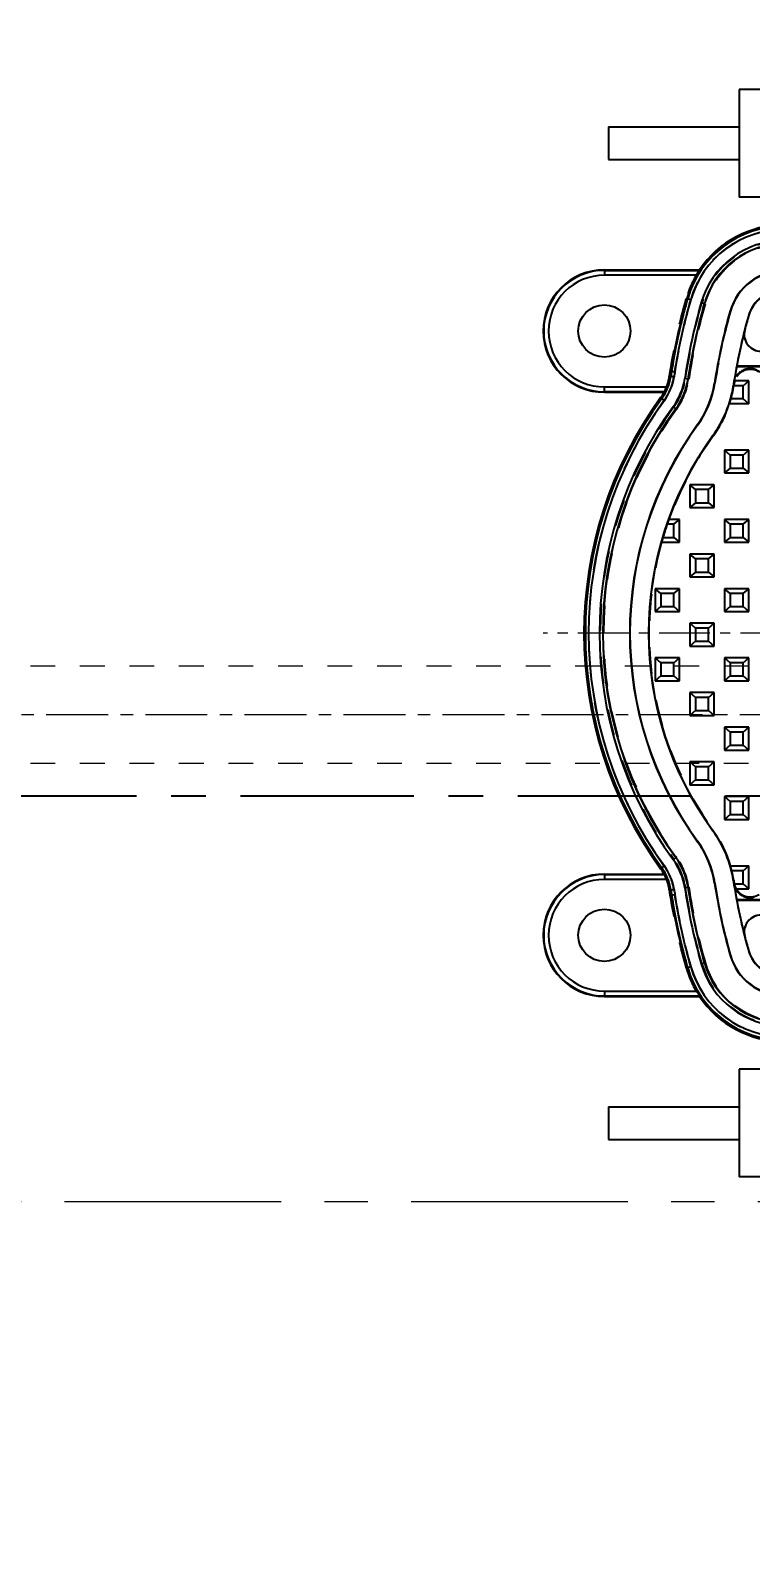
# Model space of a CAD drawing. Header units: millimetres. Extents: x -1495 to -116, y -3881 to 1305.
# Drawn here: x -814.1 to -769.8, y -403.1 to -309.7 of the extents above; entities that cross this region are included whole.
import ezdxf

# ---------------------------------------------------------------- set-up
doc = ezdxf.new("R2010")
doc.units = ezdxf.units.MM
doc.header["$LTSCALE"] = 16.335
doc.header["$PDMODE"] = 3
doc.header["$PDSIZE"] = 0.3125
doc.linetypes.add('CENTER', pattern=[0.6, 0.375, -0.075, 0.075, -0.075])
doc.linetypes.add('HIDDEN', pattern=[0.2, 0.1, -0.1])
doc.layers.get('0').update_dxf_attribs({"linetype": 'CONTINUOUS'})
doc.layers.get('Defpoints').update_dxf_attribs({"linetype": 'CONTINUOUS'})
for name, color, linetype, lineweight in [('center', 1, 'CENTER', 9), ('cool', 153, 'HIDDEN', 9), ('moldbase', 7, 'CONTINUOUS', 20)]:
    doc.layers.add(name, color=color, linetype=linetype, lineweight=lineweight)
doc.layers.add('DEFAULT_2', color=8, linetype='HIDDEN')
doc.styles.get("Standard").update_dxf_attribs({"font": 'txt', "width": 0.8})
doc.dimstyles.new('副本 ISO-25-1', dxfattribs={"dimtxt": 5, "dimasz": 5, "dimexe": 0, "dimexo": 0, "dimgap": 0, "dimtad": 1, "dimtxsty": 'Standard', "dimcen": 0, "dimclrd": 4, "dimclre": 4, "dimclrt": 6, "dimazin": 0, "dimtfac": 1, "dimtofl": 0, "dimtmove": 0, "dimatfit": 3, "dimfxl": 0, "dimarcsym": 0})

# ---------------------------------------------------------------- blocks, each defined once
blk = doc.blocks.new('*D250')
at = {"color": 4, "linetype": 'Continuous', "lineweight": -2}
for p, q in [((-805.3, -266.808), (-840.331, -266.808)), ((-840.331, -271.808), (-840.331, -441.808)), ((-805.3, -446.808), (-840.331, -446.808))]:
    blk.add_line(p, q, dxfattribs=at)
at = {"color": 4}
for points in [[(-841.164, -271.808), (-839.498, -271.808), (-840.331, -266.808)], [(-841.164, -441.808), (-839.498, -441.808), (-840.331, -446.808)]]:
    blk.add_solid(points, dxfattribs=at)
at = {"layer": 'Defpoints', "color": 0}
for p in [(-805.3, -266.808), (-840.331, -446.808), (-805.3, -446.808)]:
    blk.add_point(p, dxfattribs=at)
at = {"color": 6, "insert": (-842.831, -342.274), "char_height": 5, "attachment_point": 5, "rotation": 90}
blk.add_mtext('180', dxfattribs=at)

msp = doc.modelspace()

# ---------------------------------------------------------------- linework, layer by layer
at = {"color": 7, "linetype": 'Continuous'}
for p, q in [((-765.168, -313.341), (-770.475, -313.341)), ((-770.475, -313.341), (-770.475, -319.974)), ((-778.515, -315.653), (-770.475, -315.653)), ((-778.515, -315.653), (-778.515, -317.663)), ((-778.515, -317.663), (-770.475, -317.663)), ((-765.45, -319.974), (-770.475, -319.974)), ((-778.766, -324.447), (-772.907, -324.447)), ((-778.766, -324.447), (-778.766, -324.781)), ((-778.766, -324.479), (-772.89, -324.479)), ((-773.075, -324.781), (-778.766, -324.781)), ((-772.907, -324.447), (-772.89, -324.479)), ((-773.687, -326.211), (-773.445, -326.28)), ((-772.806, -326.465), (-772.599, -326.524)), ((-773.959, -327.322), (-773.942, -327.326)), ((-771.02, -326.978), (-771.003, -326.982)), ((-769.907, -327.296), (-769.897, -327.299)), ((-774.26, -328.611), (-774.243, -328.615)), ((-770.129, -328.159), (-770.134, -328.158)), ((-718.215, -330.384), (-770.623, -330.384)), ((-770.621, -330.384), (-770.621, -330.39)), ((-770.619, -330.39), (-718.215, -330.39)), ((-774.478, -331.041), (-774.727, -331.002)), ((-774.626, -330.689), (-774.428, -330.721)), ((-773.606, -331.174), (-773.819, -331.142)), ((-771.963, -331.426), (-771.98, -331.424)), ((-778.766, -331.65), (-774.901, -331.65)), ((-778.766, -331.984), (-778.766, -331.65)), ((-775.042, -331.952), (-778.766, -331.952)), ((-778.766, -331.984), (-775.096, -331.984)), ((-775.073, -332.482), (-775.304, -332.313)), ((-770.825, -331.6), (-770.835, -331.599)), ((-774.359, -333.002), (-774.534, -332.875)), ((-773.016, -333.98), (-773.03, -333.97)), ((-772.085, -334.658), (-772.093, -334.652)), ((-772.093, -358.964), (-772.085, -358.957)), ((-773.016, -359.635), (-773.03, -359.646)), ((-775.304, -361.302), (-775.073, -361.134)), ((-774.359, -360.614), (-774.534, -360.741)), ((-778.766, -361.632), (-775.096, -361.632)), ((-778.766, -361.632), (-778.766, -361.966)), ((-778.766, -361.664), (-775.042, -361.664)), ((-774.901, -361.966), (-778.766, -361.966)), ((-771.98, -362.192), (-771.963, -362.189)), ((-770.835, -362.017), (-770.825, -362.015)), ((-774.727, -362.613), (-774.478, -362.575)), ((-774.626, -362.927), (-774.428, -362.894)), ((-773.819, -362.474), (-773.606, -362.441)), ((-770.623, -363.231), (-718.215, -363.231)), ((-718.215, -363.226), (-770.619, -363.226)), ((-774.26, -365.004), (-774.243, -365.001)), ((-770.134, -365.458), (-770.129, -365.457)), ((-773.959, -366.294), (-773.942, -366.289)), ((-771.003, -366.633), (-771.02, -366.638)), ((-769.897, -366.317), (-769.907, -366.32)), ((-773.445, -367.336), (-773.687, -367.405)), ((-772.599, -367.091), (-772.806, -367.151)), ((-778.766, -368.835), (-773.075, -368.835)), ((-778.766, -368.835), (-778.766, -369.169)), ((-772.89, -369.137), (-778.766, -369.137)), ((-778.766, -369.169), (-772.907, -369.169)), ((-765.45, -373.641), (-770.475, -373.641)), ((-770.475, -373.641), (-770.475, -380.274)), ((-778.515, -375.953), (-770.475, -375.953)), ((-778.515, -375.953), (-778.515, -377.963)), ((-778.515, -377.963), (-770.475, -377.963)), ((-765.168, -380.274), (-770.475, -380.274))]:
    msp.add_line(p, q, dxfattribs=at)
at = {"color": 1, "linetype": 'CENTER', "ltscale": 1.741537}
msp.add_line((-835.3, -356.808), (-635.3, -356.808), dxfattribs=at)
at = {"color": 7, "linetype": 'Continuous'}
for centre in [(-778.766, -328.215), (-778.766, -365.4)]:
    msp.add_circle(centre, 1.608, dxfattribs=at)
for centre, radius, start, end in [((-767.73, -327.914), 6.145, 90, 164.04459), ((-767.73, -327.914), 5.944, 90, 164.04852), ((-767.73, -327.914), 6.231, 90, 146.18924), ((-767.731, -327.914), 5.277, 90, 164.06463), ((-767.731, -327.914), 5.076, 90, 164.06694), ((-767.731, -327.914), 5.062, 90, 164.066), ((-778.766, -328.215), 3.769, 90, 270), ((-778.766, -328.215), 3.736, 90, 270), ((-778.766, -328.215), 3.435, 90, 270), ((-767.73, -327.914), 6.196, 149.62204, 164.04522), ((-767.734, -327.914), 3.417, 90, 164.09979), ((-767.734, -327.914), 3.399, 90, 164.10052), ((-767.735, -327.914), 2.258, 90, 164.11706), ((-767.735, -327.914), 2.248, 90, 164.12032), ((-738.561, -336.249), 36.506, 164.05139, 165.84588), ((-737.011, -336.638), 38.087, 165.84832, 167.83953), ((-738.776, -336.147), 32.354, 164.12931, 165.70723), ((-734.811, -337.107), 40.354, 167.84648, 170.44166), ((-736.227, -336.776), 34.985, 165.73999, 169.4738), ((-769.12, -328.416), 1.047, 165.71367, 270), ((-769.12, -328.416), 1.042, 165.7059, 270), ((-732.274, -333.812), 42.467, 175.4006, 175.78319), ((-732.878, -337.416), 38.39, 169.4533, 171.28614), ((-777.742, -330.538), 3.101, 323.9372, 351.25157), ((-777.742, -330.538), 3.302, 323.9372, 351.25157), ((-777.742, -330.538), 3.05, 338.6243, 351.25157), ((-732.721, -337.467), 42.45, 170.81202, 171.25062), ((-777.742, -330.538), 3.969, 323.93741, 351.25812), ((-732.723, -337.467), 42.246, 170.81199, 171.25061), ((-777.742, -330.538), 4.17, 323.93741, 351.25812), ((-777.742, -330.538), 4.184, 323.93741, 351.25812), ((-777.742, -330.539), 5.829, 323.93776, 351.26805), ((-777.742, -330.539), 5.847, 323.93776, 351.26805), ((-755.4, -346.808), 24.622, 143.9372, 216.0628), ((-755.4, -346.808), 24.537, 143.9372, 216.0628), ((-777.742, -330.538), 3.015, 323.9372, 331.34791), ((-777.742, -330.539), 6.988, 323.93802, 351.27553), ((-777.742, -330.539), 6.998, 323.93802, 351.27518), ((-755.4, -346.808), 24.336, 143.9372, 216.0628), ((-755.4, -346.808), 23.669, 143.93741, 216.06259), ((-755.4, -346.808), 23.468, 143.93741, 216.06259), ((-755.4, -346.808), 23.453, 143.93741, 216.06259), ((-755.4, -346.808), 21.808, 143.93776, 216.06224), ((-755.4, -346.808), 21.791, 143.93776, 216.06224), ((-755.4, -346.808), 20.65, 143.93802, 216.06198), ((-755.4, -346.808), 20.639, 143.93802, 216.06198), ((-777.742, -363.077), 6.988, 8.72447, 36.06198), ((-777.742, -363.077), 6.998, 8.72447, 36.06198), ((-777.742, -363.077), 5.829, 8.73195, 36.06224), ((-777.742, -363.077), 5.847, 8.73195, 36.06224), ((-777.742, -363.077), 3.015, 28.65209, 36.0628), ((-777.742, -363.077), 3.101, 8.74843, 36.0628), ((-777.742, -363.077), 3.302, 8.74843, 36.0628), ((-777.742, -363.077), 3.969, 8.74188, 36.06259), ((-777.742, -363.077), 4.17, 8.74188, 36.06259), ((-777.742, -363.077), 4.184, 8.74188, 36.06259), ((-778.766, -365.4), 3.769, 90, 270), ((-778.766, -365.4), 3.736, 90, 270), ((-778.766, -365.4), 3.435, 90, 270), ((-778.701, -367.71), 7.067, 58.81317, 59.32536), ((-777.742, -363.077), 3.05, 8.74843, 21.3757), ((-732.879, -356.199), 38.389, 188.71418, 190.54703), ((-732.717, -356.148), 42.454, 188.74953, 189.18808), ((-732.274, -359.804), 42.467, 184.21681, 184.5994), ((-734.811, -356.508), 40.354, 189.55834, 192.15352), ((-732.719, -356.148), 42.251, 188.74953, 189.18811), ((-736.217, -356.838), 34.996, 190.52678, 194.26058), ((-769.12, -365.199), 1.047, 90, 194.32265), ((-769.12, -365.199), 1.042, 90, 194.29601), ((-737.011, -356.978), 38.087, 192.16047, 194.15168), ((-738.776, -357.468), 32.355, 194.2936, 195.87153), ((-738.565, -357.368), 36.502, 194.15406, 195.94868), ((-767.734, -365.702), 3.417, 195.90021, 270), ((-767.734, -365.702), 3.399, 195.89918, 270), ((-767.735, -365.702), 2.258, 195.88004, 270), ((-767.735, -365.702), 2.248, 195.88095, 270), ((-767.73, -365.702), 6.196, 195.95478, 210.37796), ((-767.73, -365.702), 6.145, 195.95444, 270), ((-767.73, -365.702), 5.944, 195.95148, 270), ((-767.731, -365.702), 5.277, 195.93537, 270), ((-767.731, -365.702), 5.076, 195.93224, 270), ((-767.731, -365.702), 5.062, 195.93508, 270), ((-767.73, -365.702), 6.231, 213.81076, 270)]:
    msp.add_arc(centre, radius, start, end, dxfattribs=at)
for points, knots in [([(-773.075, -324.781), (-773.064, -324.762), (-773.043, -324.726), (-773.011, -324.673), (-772.98, -324.624), (-772.952, -324.579), (-772.931, -324.545), (-772.916, -324.521), (-772.907, -324.507), (-772.9, -324.496), (-772.894, -324.487), (-772.892, -324.482), (-772.889, -324.48), (-772.89, -324.479)], [0, 0, 0, 0, 0.17981, 0.355807, 0.522621, 0.674631, 0.805972, 0.861657, 0.90925, 0.947668, 0.976016, 0.993659, 1, 1, 1, 1]), ([(-774.626, -330.689), (-774.444, -329.56), (-774.139, -328.064), (-773.743, -326.591), (-773.638, -326.225)], [0, 0, 0, 0, 0.749868, 1, 1, 1, 1]), ([(-772.806, -326.465), (-772.916, -326.849), (-773.327, -328.391), (-773.637, -329.959), (-773.819, -331.142)], [0, 0, 0, 0, 0.250116, 1, 1, 1, 1]), ([(-775.042, -331.952), (-775.041, -331.951), (-775.04, -331.949), (-775.037, -331.944), (-775.033, -331.936), (-775.024, -331.92), (-775.01, -331.894), (-774.991, -331.856), (-774.97, -331.811), (-774.939, -331.742), (-774.916, -331.688), (-774.901, -331.65)], [0, 0, 0, 0, 0.006817, 0.024151, 0.051532, 0.088471, 0.188253, 0.3169, 0.468042, 0.636202, 1, 1, 1, 1]), ([(-774.901, -361.966), (-774.916, -361.928), (-774.939, -361.873), (-774.97, -361.804), (-774.991, -361.76), (-775.01, -361.722), (-775.024, -361.696), (-775.033, -361.68), (-775.037, -361.672), (-775.04, -361.667), (-775.041, -361.664), (-775.042, -361.664)], [0, 0, 0, 0, 0.36375, 0.531899, 0.683066, 0.811742, 0.91154, 0.948481, 0.975858, 0.993186, 1, 1, 1, 1]), ([(-773.638, -367.391), (-773.743, -367.024), (-774.139, -365.552), (-774.444, -364.055), (-774.626, -362.927)], [0, 0, 0, 0, 0.250132, 1, 1, 1, 1]), ([(-773.819, -362.474), (-773.637, -363.657), (-773.327, -365.225), (-772.916, -366.767), (-772.806, -367.151)], [0, 0, 0, 0, 0.749883, 1, 1, 1, 1]), ([(-772.89, -369.137), (-772.889, -369.136), (-772.892, -369.133), (-772.894, -369.128), (-772.9, -369.12), (-772.907, -369.108), (-772.916, -369.094), (-772.931, -369.071), (-772.952, -369.037), (-772.98, -368.992), (-773.011, -368.942), (-773.043, -368.89), (-773.064, -368.853), (-773.075, -368.835)], [0, 0, 0, 0, 0.006351, 0.024013, 0.052374, 0.090787, 0.13837, 0.194044, 0.325356, 0.477341, 0.644151, 0.820173, 1, 1, 1, 1])]:
    msp.add_open_spline(points, degree=3, knots=knots, dxfattribs=at)
for points in [[(-773.687, -326.211), (-774.136, -327.782), (-774.478, -329.387), (-774.727, -331.002)], [(-774.428, -330.721), (-774.186, -329.224), (-773.862, -327.738), (-773.445, -326.28)], [(-772.613, -326.52), (-773.048, -328.046), (-773.379, -329.604), (-773.621, -331.172)], [(-773.606, -331.174), (-773.365, -329.607), (-773.034, -328.049), (-772.599, -326.524)], [(-771.02, -326.978), (-771.435, -328.436), (-771.75, -329.925), (-771.98, -331.424)], [(-771.963, -331.426), (-771.733, -329.928), (-771.418, -328.44), (-771.003, -326.983)], [(-769.907, -327.296), (-770.309, -328.707), (-770.612, -330.148), (-770.835, -331.599)], [(-771.98, -362.192), (-771.75, -363.691), (-771.435, -365.18), (-771.02, -366.638)], [(-771.003, -366.633), (-771.418, -365.176), (-771.733, -363.687), (-771.963, -362.189)], [(-770.835, -362.017), (-770.612, -363.467), (-770.309, -364.908), (-769.907, -366.32)], [(-774.727, -362.613), (-774.478, -364.229), (-774.136, -365.834), (-773.687, -367.405)], [(-773.445, -367.335), (-773.862, -365.878), (-774.186, -364.391), (-774.428, -362.894)], [(-773.621, -362.443), (-773.379, -364.012), (-773.048, -365.57), (-772.613, -367.095)], [(-772.599, -367.091), (-773.034, -365.566), (-773.365, -364.009), (-773.606, -362.441)]]:
    msp.add_open_spline(points, degree=3, dxfattribs=at)
at = {"layer": 'center', "color": 1, "linetype": 'CENTER', "ltscale": 0.510071}
msp.add_line((-682.286, -346.808), (-782.535, -346.808), dxfattribs=at)
at = {"layer": 'cool', "ltscale": 0.932966}
for p, q in [((-814.09, -348.808), (-656.51, -348.808)), ((-814.09, -354.808), (-656.51, -354.808))]:
    msp.add_line(p, q, dxfattribs=at)
at = {"layer": 'cool', "color": 1, "linetype": 'CENTER', "ltscale": 0.621977}
msp.add_line((-825.3, -351.808), (-645.3, -351.808), dxfattribs=at)
at = {"layer": 'DEFAULT_2', "color": 8, "linetype": 'HIDDEN'}
for p, q in [((-773.687, -326.211), (-773.721, -326.201)), ((-772.573, -326.532), (-772.599, -326.524)), ((-773.959, -327.322), (-773.992, -327.313)), ((-774.26, -328.611), (-774.273, -328.609)), ((-774.762, -330.997), (-774.727, -331.002)), ((-774.635, -330.691), (-774.626, -330.689)), ((-773.606, -331.174), (-773.579, -331.179)), ((-770.777, -331.416), (-770.793, -331.378)), ((-769.87, -331.278), (-770.742, -331.278)), ((-770.222, -331.58), (-769.87, -331.278)), ((-769.87, -332.685), (-769.87, -331.278)), ((-770.222, -332.384), (-770.975, -332.384)), ((-770.827, -331.6), (-770.809, -331.603)), ((-770.806, -331.58), (-770.809, -331.603)), ((-770.222, -331.58), (-770.806, -331.58)), ((-770.222, -332.384), (-770.222, -331.58)), ((-770.222, -332.384), (-769.87, -332.685)), ((-774.337, -333.018), (-774.359, -333.002)), ((-769.87, -332.685), (-771.059, -332.685)), ((-772.068, -334.671), (-772.087, -334.657)), ((-769.87, -335.542), (-771.378, -335.542)), ((-771.026, -335.844), (-771.378, -335.542)), ((-771.378, -335.542), (-771.378, -336.949)), ((-770.222, -335.844), (-771.026, -335.844)), ((-771.026, -335.844), (-771.026, -336.648)), ((-770.222, -335.844), (-769.87, -335.542)), ((-770.222, -336.648), (-770.222, -335.844)), ((-769.87, -336.949), (-769.87, -335.542)), ((-771.026, -336.648), (-771.378, -336.949)), ((-771.378, -336.949), (-769.87, -336.949)), ((-771.026, -336.648), (-770.222, -336.648)), ((-770.222, -336.648), (-769.87, -336.949)), ((-772.002, -337.674), (-773.51, -337.674)), ((-773.158, -337.976), (-773.51, -337.674)), ((-773.51, -337.674), (-773.51, -339.081)), ((-772.354, -337.976), (-773.158, -337.976)), ((-773.158, -337.976), (-773.158, -338.78)), ((-772.354, -337.976), (-772.002, -337.674)), ((-772.354, -338.78), (-772.354, -337.976)), ((-772.002, -339.081), (-772.002, -337.674)), ((-773.158, -338.78), (-773.51, -339.081)), ((-773.158, -338.78), (-772.354, -338.78)), ((-772.354, -338.78), (-772.002, -339.081)), ((-774.134, -339.806), (-774.793, -339.806)), ((-774.486, -340.108), (-774.134, -339.806)), ((-774.134, -341.213), (-774.134, -339.806)), ((-773.51, -339.081), (-772.002, -339.081)), ((-769.87, -339.806), (-771.378, -339.806)), ((-771.026, -340.108), (-771.378, -339.806)), ((-771.378, -339.806), (-771.378, -341.213)), ((-770.222, -340.108), (-769.87, -339.806)), ((-769.87, -341.213), (-769.87, -339.806)), ((-774.486, -340.108), (-774.905, -340.108)), ((-774.486, -340.912), (-774.486, -340.108)), ((-770.222, -340.108), (-771.026, -340.108)), ((-771.026, -340.108), (-771.026, -340.912)), ((-770.222, -340.912), (-770.222, -340.108)), ((-775.245, -341.213), (-774.134, -341.213)), ((-775.163, -340.912), (-774.486, -340.912)), ((-774.486, -340.912), (-774.134, -341.213)), ((-771.026, -340.912), (-771.378, -341.213)), ((-771.378, -341.213), (-769.87, -341.213)), ((-771.026, -340.912), (-770.222, -340.912)), ((-770.222, -340.912), (-769.87, -341.213)), ((-772.002, -341.938), (-773.51, -341.938)), ((-773.158, -342.24), (-773.51, -341.938)), ((-773.51, -341.938), (-773.51, -343.345)), ((-772.354, -342.24), (-773.158, -342.24)), ((-773.158, -342.24), (-773.158, -343.044)), ((-772.354, -342.24), (-772.002, -341.938)), ((-772.354, -343.044), (-772.354, -342.24)), ((-772.002, -343.345), (-772.002, -341.938)), ((-773.158, -343.044), (-773.51, -343.345)), ((-773.51, -343.345), (-772.002, -343.345)), ((-773.158, -343.044), (-772.354, -343.044)), ((-772.354, -343.044), (-772.002, -343.345)), ((-774.134, -344.07), (-775.641, -344.07)), ((-775.29, -344.371), (-775.641, -344.07)), ((-775.641, -344.07), (-775.641, -345.477)), ((-774.486, -344.371), (-775.29, -344.371)), ((-775.29, -344.371), (-775.29, -345.175)), ((-774.486, -344.371), (-774.134, -344.07)), ((-774.486, -345.175), (-774.486, -344.371)), ((-774.134, -345.477), (-774.134, -344.07)), ((-769.87, -344.07), (-771.378, -344.07)), ((-771.026, -344.371), (-771.378, -344.07)), ((-771.378, -344.07), (-771.378, -345.477)), ((-770.222, -344.371), (-771.026, -344.371)), ((-771.026, -344.371), (-771.026, -345.175)), ((-770.222, -344.371), (-769.87, -344.07)), ((-770.222, -345.175), (-770.222, -344.371)), ((-769.87, -345.477), (-769.87, -344.07)), ((-775.29, -345.175), (-775.641, -345.477)), ((-775.641, -345.477), (-774.134, -345.477)), ((-775.29, -345.175), (-774.486, -345.175)), ((-774.486, -345.175), (-774.134, -345.477)), ((-771.026, -345.175), (-771.378, -345.477)), ((-771.378, -345.477), (-769.87, -345.477)), ((-771.026, -345.175), (-770.222, -345.175)), ((-770.222, -345.175), (-769.87, -345.477)), ((-772.002, -346.202), (-773.51, -346.202)), ((-773.158, -346.503), (-773.51, -346.202)), ((-773.51, -346.202), (-773.51, -347.609)), ((-772.354, -346.503), (-772.002, -346.202)), ((-772.002, -347.609), (-772.002, -346.202)), ((-773.158, -347.307), (-773.51, -347.609)), ((-772.354, -346.503), (-773.158, -346.503)), ((-773.158, -346.503), (-773.158, -347.307)), ((-773.158, -347.307), (-772.354, -347.307)), ((-772.354, -347.307), (-772.354, -346.503)), ((-772.354, -347.307), (-772.002, -347.609)), ((-773.51, -347.609), (-772.002, -347.609)), ((-774.134, -348.334), (-775.641, -348.334)), ((-775.29, -348.635), (-775.641, -348.334)), ((-775.641, -348.334), (-775.641, -349.741)), ((-774.486, -348.635), (-775.29, -348.635)), ((-775.29, -348.635), (-775.29, -349.439)), ((-774.486, -348.635), (-774.134, -348.334)), ((-774.486, -349.439), (-774.486, -348.635)), ((-774.134, -349.741), (-774.134, -348.334)), ((-769.87, -348.334), (-771.378, -348.334)), ((-771.026, -348.635), (-771.378, -348.334)), ((-771.378, -348.334), (-771.378, -349.741)), ((-770.222, -348.635), (-771.026, -348.635)), ((-771.026, -348.635), (-771.026, -349.439)), ((-770.222, -348.635), (-769.87, -348.334)), ((-770.222, -349.439), (-770.222, -348.635)), ((-769.87, -349.741), (-769.87, -348.334)), ((-775.29, -349.439), (-775.641, -349.741)), ((-775.641, -349.741), (-774.134, -349.741)), ((-775.29, -349.439), (-774.486, -349.439)), ((-774.486, -349.439), (-774.134, -349.741)), ((-771.026, -349.439), (-771.378, -349.741)), ((-771.378, -349.741), (-769.87, -349.741)), ((-771.026, -349.439), (-770.222, -349.439)), ((-770.222, -349.439), (-769.87, -349.741)), ((-772.002, -350.466), (-773.51, -350.466)), ((-773.158, -350.767), (-773.51, -350.466)), ((-773.51, -350.466), (-773.51, -351.873)), ((-772.354, -350.767), (-773.158, -350.767)), ((-773.158, -350.767), (-773.158, -351.571)), ((-772.354, -350.767), (-772.002, -350.466)), ((-772.354, -351.571), (-772.354, -350.767)), ((-772.002, -351.873), (-772.002, -350.466)), ((-773.158, -351.571), (-773.51, -351.873)), ((-773.51, -351.873), (-772.002, -351.873)), ((-773.158, -351.571), (-772.354, -351.571)), ((-772.354, -351.571), (-772.002, -351.873)), ((-769.87, -352.598), (-771.378, -352.598)), ((-771.026, -352.899), (-771.378, -352.598)), ((-771.378, -352.598), (-771.378, -354.005)), ((-770.222, -352.899), (-771.026, -352.899)), ((-771.026, -352.899), (-771.026, -353.703)), ((-770.222, -352.899), (-769.87, -352.598)), ((-770.222, -353.703), (-770.222, -352.899)), ((-769.87, -354.005), (-769.87, -352.598)), ((-771.026, -353.703), (-771.378, -354.005)), ((-771.026, -353.703), (-770.222, -353.703)), ((-770.222, -353.703), (-769.87, -354.005)), ((-772.002, -354.73), (-773.51, -354.73)), ((-773.158, -355.031), (-773.51, -354.73)), ((-773.51, -354.73), (-773.51, -356.137)), ((-772.354, -355.031), (-772.002, -354.73)), ((-772.002, -356.137), (-772.002, -354.73)), ((-771.378, -354.005), (-769.87, -354.005)), ((-772.354, -355.031), (-773.158, -355.031)), ((-773.158, -355.031), (-773.158, -355.835)), ((-772.354, -355.835), (-772.354, -355.031)), ((-773.158, -355.835), (-773.51, -356.137)), ((-773.51, -356.137), (-772.002, -356.137)), ((-773.158, -355.835), (-772.354, -355.835)), ((-772.354, -355.835), (-772.002, -356.137)), ((-769.87, -356.862), (-771.378, -356.862)), ((-771.026, -357.163), (-771.378, -356.862)), ((-771.378, -356.862), (-771.378, -358.269)), ((-770.222, -357.163), (-771.026, -357.163)), ((-771.026, -357.163), (-771.026, -357.967)), ((-770.222, -357.163), (-769.87, -356.862)), ((-770.222, -357.967), (-770.222, -357.163)), ((-769.87, -358.269), (-769.87, -356.862)), ((-771.026, -357.967), (-771.378, -358.269)), ((-771.378, -358.269), (-769.87, -358.269)), ((-771.026, -357.967), (-770.222, -357.967)), ((-770.222, -357.967), (-769.87, -358.269)), ((-772.087, -358.959), (-772.068, -358.945)), ((-774.337, -360.598), (-774.359, -360.614)), ((-770.999, -361.125), (-769.87, -361.125)), ((-770.222, -361.427), (-769.87, -361.125)), ((-769.87, -362.532), (-769.87, -361.125)), ((-770.222, -361.427), (-770.925, -361.427)), ((-770.809, -362.013), (-770.827, -362.016)), ((-770.793, -362.238), (-770.779, -362.205)), ((-770.775, -362.231), (-770.222, -362.231)), ((-770.222, -362.231), (-770.222, -361.427)), ((-770.222, -362.231), (-769.87, -362.532)), ((-774.727, -362.613), (-774.762, -362.619)), ((-774.635, -362.925), (-774.626, -362.927)), ((-773.579, -362.437), (-773.606, -362.441)), ((-770.658, -362.532), (-769.87, -362.532)), ((-770.621, -363.231), (-770.621, -363.226)), ((-774.26, -365.004), (-774.273, -365.007)), ((-771.176, -366.027), (-771.176, -366.027)), ((-773.959, -366.294), (-773.992, -366.302)), ((-773.721, -367.415), (-773.687, -367.405)), ((-772.599, -367.091), (-772.573, -367.084)), ((-772.89, -369.137), (-772.907, -369.169))]:
    msp.add_line(p, q, dxfattribs=at)
for centre, radius, start, end in [((-767.73, -327.914), 6.154, 90, 164.04535), ((-767.73, -327.914), 5.953, 90, 164.04813), ((-767.731, -327.914), 5.241, 90, 164.06682), ((-767.731, -327.914), 5.04, 90, 164.06776), ((-767.731, -327.914), 5.035, 90, 164.06701), ((-767.73, -327.914), 6.231, 146.18924, 164.04459), ((-738.562, -336.249), 36.54, 164.05085, 165.84538), ((-737.013, -336.637), 38.097, 165.84822, 167.83956), ((-734.814, -337.106), 40.363, 167.84645, 170.44186), ((-732.059, -333.214), 42.651, 176.22279, 176.6082), ((-769.8, -331.536), 1.005, 53.99504, 170.94887), ((-777.742, -330.538), 3.092, 323.9372, 351.25157), ((-777.742, -330.538), 3.015, 331.34791, 351.25157), ((-777.742, -330.538), 3.293, 323.9372, 351.25157), ((-732.717, -337.468), 42.463, 170.81577, 171.25046), ((-777.742, -330.538), 4.005, 323.93741, 351.25812), ((-732.719, -337.468), 42.259, 170.81574, 171.25046), ((-777.742, -330.538), 4.206, 323.93741, 351.25812), ((-777.742, -330.538), 4.211, 323.93741, 351.25812), ((-777.742, -330.539), 5.839, 323.93776, 351.26805), ((-731.824, -337.585), 39.46, 170.94949, 171.27587), ((-731.806, -338.276), 39.571, 170.01619, 170.25699), ((-769.826, -331.584), 0.965, 161.54685, 169.98222), ((-769.783, -331.577), 1.005, 54.54613, 162.68835), ((-755.4, -346.808), 24.545, 143.9372, 216.0628), ((-778.701, -325.906), 7.067, 300.67464, 301.18683), ((-777.742, -330.539), 7.014, 344.74703, 351.27553), ((-755.4, -346.808), 24.344, 143.9372, 216.0628), ((-755.4, -346.808), 23.633, 143.93741, 216.06259), ((-755.4, -346.808), 23.432, 143.93741, 216.06259), ((-755.4, -346.808), 23.426, 143.93741, 216.06259), ((-777.742, -330.539), 7.019, 323.93802, 342.1914), ((-755.4, -346.808), 20.618, 143.93802, 160.14848), ((-755.4, -346.808), 20.624, 161.04181, 163.38772), ((-755.4, -346.808), 20.618, 164.25575, 216.06198), ((-777.742, -363.077), 7.019, 16.1424, 36.06198), ((-777.742, -363.077), 5.839, 8.73195, 36.06224), ((-777.742, -363.077), 3.092, 8.74843, 36.0628), ((-777.742, -363.077), 3.293, 8.74843, 36.0628), ((-777.742, -363.077), 4.005, 8.74188, 36.06259), ((-777.742, -363.077), 4.206, 8.74188, 36.06259), ((-777.742, -363.077), 4.211, 8.74188, 36.06259), ((-777.742, -363.077), 3.015, 8.74843, 28.65209), ((-777.742, -363.077), 7.014, 8.72444, 13.60623), ((-731.824, -356.031), 39.46, 188.72413, 189.05051), ((-731.819, -356.03), 39.447, 188.72409, 189.00584), ((-769.8, -362.08), 1.005, 189.05113, 306.00496), ((-769.787, -362.047), 1.005, 189.00606, 190.52337), ((-769.828, -362.037), 0.966, 191.5632, 210.82475), ((-732.721, -356.148), 42.458, 188.74939, 189.18413), ((-732.059, -360.402), 42.651, 183.39181, 183.77722), ((-734.814, -356.509), 40.363, 189.55814, 192.15355), ((-769.783, -362.038), 1.005, 209.46433, 305.44992), ((-737.013, -356.978), 38.097, 192.16044, 194.15177), ((-738.944, -357.502), 33.341, 194.81437, 195.89775), ((-738.563, -357.367), 36.538, 194.15459, 195.9492), ((-767.73, -365.702), 6.231, 195.95541, 213.81076), ((-767.73, -365.702), 6.154, 195.95541, 270), ((-767.73, -365.702), 5.953, 195.95187, 270), ((-767.731, -365.702), 5.241, 195.93318, 270), ((-767.731, -365.702), 5.04, 195.93247, 270), ((-767.731, -365.702), 5.035, 195.9327, 270)]:
    msp.add_arc(centre, radius, start, end, dxfattribs=at)
for centre, major_axis, start_param, end_param in [((-777.742, -330.661), (0, -6.984), 1.27664, 1.32146), ((-755.4, -347.17), (0, -20.747), -1.933639, -1.91814), ((-755.4, -346.45), (0, -20.527), -1.843968, -1.828746), ((-777.742, -362.955), (0, -6.987), -4.491915, -4.447458)]:
    msp.add_ellipse(centre, major_axis=major_axis, ratio=0.999848, start_param=start_param, end_param=end_param, dxfattribs=at)
for points in [[(-774.762, -330.997), (-774.513, -329.38), (-774.17, -327.774), (-773.721, -326.201)], [(-773.453, -326.278), (-773.87, -327.737), (-774.194, -329.225), (-774.437, -330.723)], [(-773.585, -331.178), (-773.344, -329.611), (-773.013, -328.054), (-772.578, -326.53)], [(-772.573, -326.532), (-773.008, -328.056), (-773.338, -329.612), (-773.579, -331.179)], [(-771.971, -331.425), (-771.741, -329.927), (-771.426, -328.438), (-771.011, -326.98)], [(-771.007, -326.981), (-771.422, -328.439), (-771.737, -329.928), (-771.967, -331.426)], [(-771.177, -366.027), (-771.511, -364.765), (-771.772, -363.481), (-771.971, -362.191)], [(-771.967, -362.19), (-771.769, -363.481), (-771.508, -364.764), (-771.174, -366.026)], [(-773.721, -367.415), (-774.17, -365.842), (-774.513, -364.236), (-774.762, -362.619)], [(-774.437, -362.893), (-774.194, -364.391), (-773.87, -365.879), (-773.453, -367.338)], [(-772.578, -367.085), (-773.013, -365.561), (-773.344, -364.005), (-773.585, -362.438)], [(-773.579, -362.437), (-773.338, -364.004), (-773.008, -365.56), (-772.573, -367.084)]]:
    msp.add_open_spline(points, degree=3, dxfattribs=at)
for points, knots in [([(-773.646, -326.222), (-773.751, -326.589), (-774.147, -328.063), (-774.452, -329.561), (-774.635, -330.691)], [0, 0, 0, 0, 0.250131, 1, 1, 1, 1]), ([(-773.784, -331.147), (-773.602, -329.966), (-773.292, -328.399), (-772.881, -326.858), (-772.771, -326.475)], [0, 0, 0, 0, 0.749882, 1, 1, 1, 1]), ([(-774.635, -362.925), (-774.452, -364.055), (-774.147, -365.552), (-773.751, -367.026), (-773.646, -367.393)], [0, 0, 0, 0, 0.749866, 1, 1, 1, 1]), ([(-772.771, -367.141), (-772.881, -366.757), (-773.292, -365.217), (-773.602, -363.65), (-773.784, -362.469)], [0, 0, 0, 0, 0.250115, 1, 1, 1, 1])]:
    msp.add_open_spline(points, degree=3, knots=knots, dxfattribs=at)
at = {"layer": 'moldbase', "color": 1, "linetype": 'CENTER', "ltscale": 2.176921}
msp.add_line((-585.3, -381.808), (-885.3, -381.808), dxfattribs=at)

# ---------------------------------------------------------------- dimensions: what is measured, and where the dimension line sits
dim = msp.add_linear_dim(base=(-840.331, -446.808), p1=(-805.3, -266.808), p2=(-805.3, -446.808), angle=90, dimstyle='副本 ISO-25-1', override={"dimfxl": 1.25, "dimarcsym": 1})
dim.commit()
dim.dimension.update_dxf_attribs({"geometry": '*D250', "text_midpoint": (-840.331, -342.274), "dimtype": 160})

doc.saveas('drawing.dxf')
